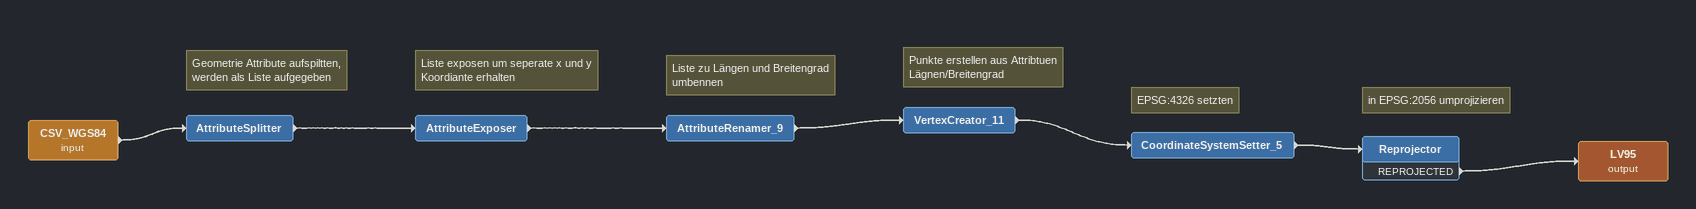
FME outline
CSV_WGS84 (input)
    -> AttributeSplitter
Note: Geometrie Attribute aufspiltten, werden als Liste aufgegeben
AttributeSplitter
    -> AttributeExposer
Note: Liste exposen um seperate x und y Koordiante erhalten
AttributeExposer
    -> AttributeRenamer_9
Note: Liste zu Längen und Breitengrad umbennen
AttributeRenamer_9
    -> VertexCreator_11
Note: Punkte erstellen aus Attribtuen Lägnen/Breitengrad
VertexCreator_11
    -> CoordinateSystemSetter_5
Note: EPSG:4326 setzten
CoordinateSystemSetter_5
    -> Reprojector
Note: in EPSG:2056 umprojizieren
Reprojector
    REPROJECTED -> LV95 (output)
LV95 (output)
